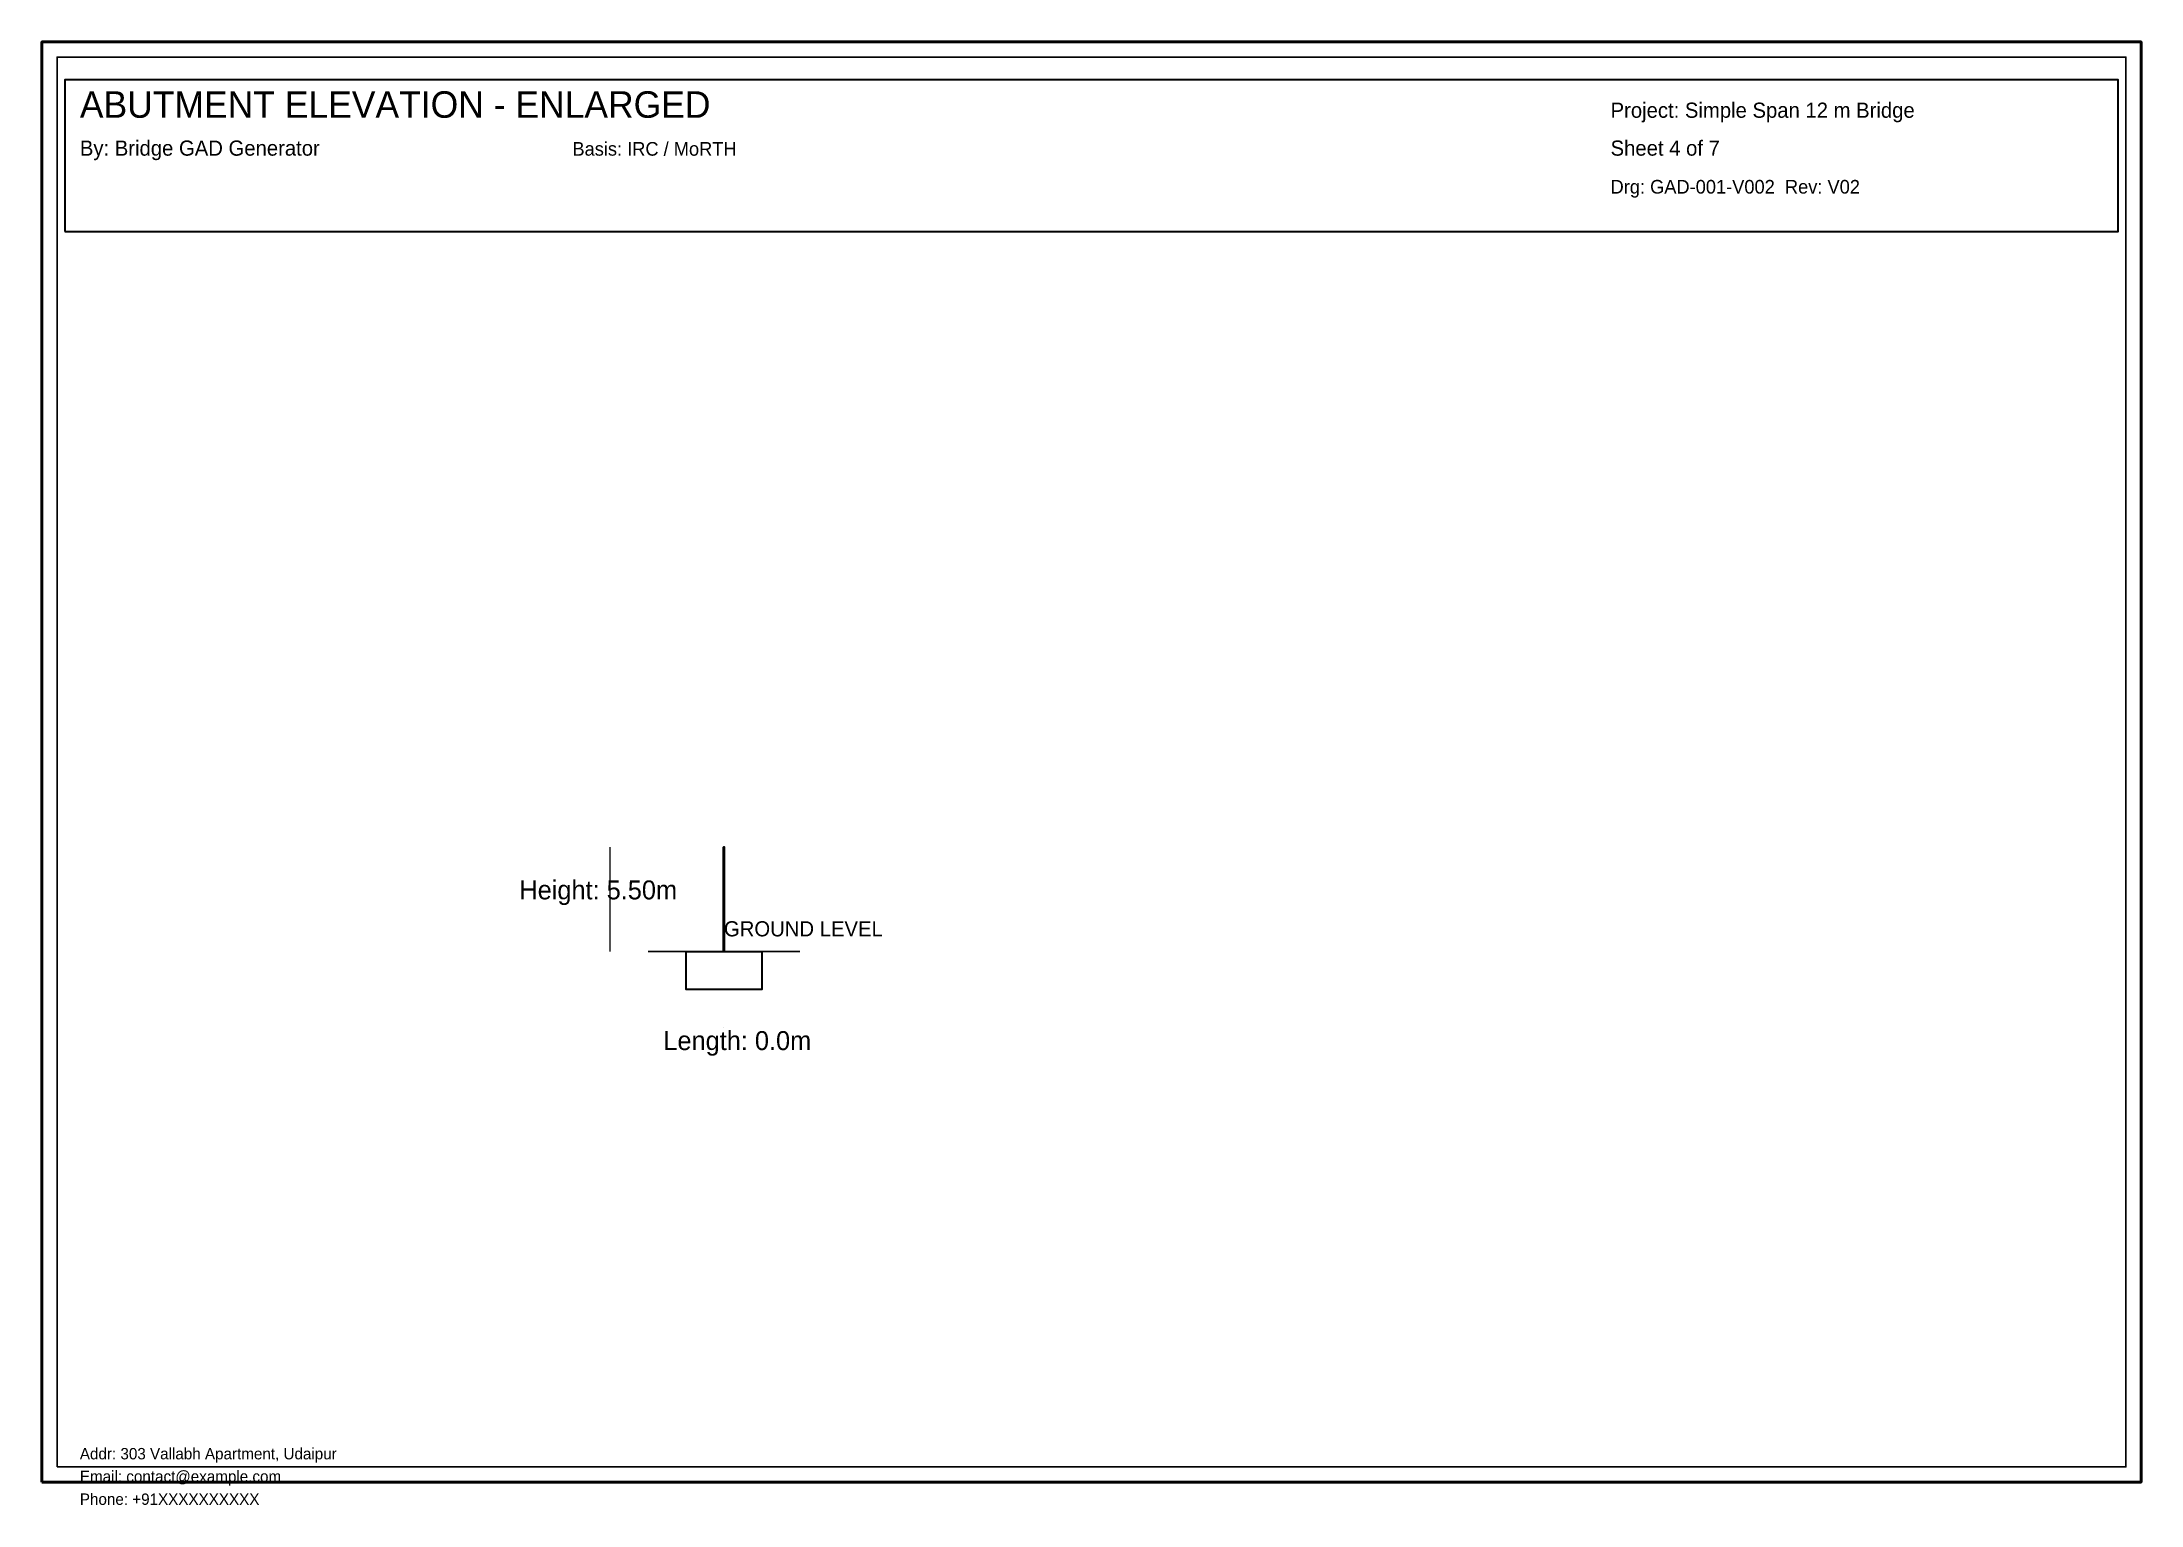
# Model space of a CAD drawing. Header units: metres. Extents: x 10 to 287, y 7 to 200.
import ezdxf

# ---------------------------------------------------------------- set-up
doc = ezdxf.new("R2010")
doc.units = ezdxf.units.M

msp = doc.modelspace()

# ---------------------------------------------------------------- linework, layer by layer
at = {"lineweight": 15}
for p, q in [((85, 80), (85, 93.75)), ((100, 70), (100, 70))]:
    msp.add_line(p, q, dxfattribs=at)
at = {"lineweight": 25}
msp.add_line((90, 80), (110, 80), dxfattribs=at)
at = {"lineweight": 50}
msp.add_lwpolyline([(10, 10), (287, 10), (287, 200), (10, 200), (10, 10)], dxfattribs=at)
at = {"lineweight": 25}
msp.add_lwpolyline([(12, 12), (285, 12), (285, 198), (12, 198), (12, 12)], dxfattribs=at)
at = {"lineweight": 35}
msp.add_lwpolyline([(13, 175), (284, 175), (284, 195), (13, 195), (13, 175)], dxfattribs=at)
at = {"color": 4, "lineweight": 50}
msp.add_lwpolyline([(100, 80), (100, 80), (100, 93.75), (100, 93.75), (100, 80)], dxfattribs=at)
at = {"color": 5, "lineweight": 35}
msp.add_lwpolyline([(95, 80), (105, 80), (105, 75), (95, 75), (95, 80)], dxfattribs=at)

# ---------------------------------------------------------------- texts
for s, height, p in [('ABUTMENT ELEVATION - ENLARGED', 3.5, (15, 190)), ('Project: Simple Span 12 m Bridge', 2, (217, 190)), ('By: Bridge GAD Generator', 2, (15, 185)), ('Basis: IRC / MoRTH', 1.8, (80, 185)), ('Sheet 4 of 7', 2, (217, 185)), ('Drg: GAD-001-V002  Rev: V02', 1.8, (217, 180)), ('Height: 5.50m', 2.5, (73, 86.88)), ('GROUND LEVEL', 2, (100, 82)), ('Length: 0.0m', 2.5, (92, 67)), ('Addr: 303 Vallabh Apartment, Udaipur', 1.5, (15, 13)), ('Email: contact@example.com', 1.5, (15, 10)), ('Phone: +91XXXXXXXXXX', 1.5, (15, 7))]:
    msp.add_text(s, height=height).set_placement(p)

doc.saveas('drawing.dxf')
